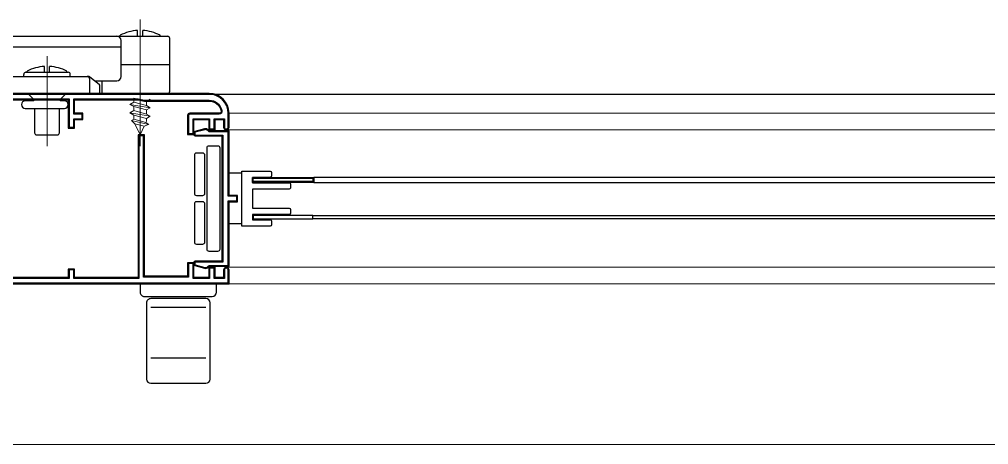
# Model space of a CAD drawing. Header units: millimetres. Extents: x 1251.1 to 1334.1, y 1577.6 to 1641.3.
# Drawn here: x 1308.772 to 1309.0009, y 1620.3685 to 1620.469 of the extents above; entities that cross this region are included whole.
import ezdxf

# ---------------------------------------------------------------- set-up
doc = ezdxf.new("R2010")
doc.units = ezdxf.units.MM
doc.layers.add('MONTANTI sezioni - windows structure section', color=2, linetype='Continuous')
doc.layers.add('MURATURA', color=140, linetype='Continuous')
doc.layers.add('PROIEZIONI finissime - fine lines', color=251, linetype='Continuous', lineweight=9)

msp = doc.modelspace()

# ---------------------------------------------------------------- linework, layer by layer
at = {"layer": 'MONTANTI sezioni - windows structure section'}
for p, q in [((1308.799882808301, 1620.464955761746), (1308.799882808301, 1620.466338099395)), ((1308.801082808301, 1620.464955761746), (1308.801082808301, 1620.466338099395)), ((1308.742218780271, 1620.464955761746), (1308.806982808301, 1620.464955761746)), ((1308.795790713455, 1620.465027165391), (1308.795790713455, 1620.465212485543)), ((1308.805174903147, 1620.465027165391), (1308.805174903147, 1620.465212485543)), ((1308.807482808301, 1620.451955761745), (1308.807482808301, 1620.464455761746)), ((1308.742597471612, 1620.462455761746), (1308.795982808301, 1620.462455761746)), ((1308.795982808301, 1620.455455761745), (1308.795982808301, 1620.463955761745)), ((1308.777882808301, 1620.456455761745), (1308.777882808301, 1620.457838099395)), ((1308.779082808301, 1620.456455761745), (1308.779082808301, 1620.457838099395)), ((1308.807482808301, 1620.458205761746), (1308.795982808301, 1620.458205761746)), ((1308.768658198831, 1620.455455761745), (1308.788307417771, 1620.455455761745)), ((1308.772982808301, 1620.455455761745), (1308.772982808301, 1620.455955761746)), ((1308.772982808301, 1620.455455761745), (1308.772982808301, 1620.455955761746)), ((1308.773482808301, 1620.456455761745), (1308.783482808301, 1620.456455761745)), ((1308.773790713455, 1620.456527165391), (1308.773790713455, 1620.456712485543)), ((1308.773790713455, 1620.456527165391), (1308.773790713455, 1620.456712485543)), ((1308.783174903147, 1620.456527165391), (1308.783174903147, 1620.456712485543)), ((1308.783982808301, 1620.455455761745), (1308.783982808301, 1620.455955761746)), ((1308.788482808301, 1620.454955761745), (1308.788482808301, 1620.451455761746)), ((1308.788619765295, 1620.45534619615), (1308.790795155825, 1620.453605883726)), ((1308.789732808301, 1620.454455761746), (1308.794982808301, 1620.454455761746)), ((1308.790982808301, 1620.451455761746), (1308.790982808301, 1620.453215449322)), ((1308.791482808301, 1620.451455761746), (1308.791482808301, 1620.454455761746)), ((1308.765982808301, 1620.451455761746), (1308.790982808301, 1620.451455761746)), ((1308.791482808301, 1620.451455761746), (1308.806982808301, 1620.451455761746)), ((1308.775332808301, 1620.447905761745), (1308.781632808301, 1620.447905761745)), ((1308.824482808301, 1620.432605761745), (1308.821482808301, 1620.432605761745)), ((1309.277148749044, 1620.431605761745), (1308.841482808301, 1620.431605761745)), ((1308.841482808301, 1620.430405761745), (1309.277148749044, 1620.430405761745)), ((1308.824482808301, 1620.420605761745), (1308.821482808301, 1620.420605761745)), ((1308.841282808301, 1620.422605761745), (1309.276948749045, 1620.422605761745)), ((1309.276948749045, 1620.421805761745), (1308.841282808301, 1620.421805761745)), ((1308.802982808301, 1620.400955761745), (1308.815982808301, 1620.400955761745)), ((1308.802982808301, 1620.388955761746), (1308.815982808301, 1620.388955761746))]:
    msp.add_line(p, q, dxfattribs=at)
for points in [[(1308.768482808301, 1620.449955761745), (1308.783482808301, 1620.449955761745), (1308.783482808301, 1620.443255761745), (1308.784982808301, 1620.443255761745), (1308.784982808301, 1620.445255761745), (1308.786982808301, 1620.445255761745), (1308.786982808301, 1620.446755761745), (1308.784982808301, 1620.446755761745), (1308.784982808301, 1620.449955761745), (1308.799982808301, 1620.449955761745), (1308.801482808301, 1620.449655761746), (1308.816782808301, 1620.449655761746, -0.3539972922353393), (1308.819619176161, 1620.447359928412, -0.4771078284050155), (1308.81913014722, 1620.446755761745), (1308.812182808301, 1620.446755761745, 0.4142135623730951), (1308.811682808301, 1620.446255761746), (1308.811682808301, 1620.441755761746), (1308.813182808301, 1620.441755761746), (1308.813182808301, 1620.445255761745), (1308.816682808301, 1620.445255761745), (1308.816682808301, 1620.442855761745), (1308.818182808301, 1620.442855761745), (1308.818182808301, 1620.445255761745), (1308.820182808301, 1620.445255761745), (1308.820182808301, 1620.443505761745, 1), (1308.821482808301, 1620.443505761745), (1308.821482808301, 1620.446755761745, 0.4142135623730951), (1308.816782808301, 1620.451455761746), (1308.750982808301, 1620.451455761746, 0.4142135623730951)], [(1308.768282808301, 1620.450155761745), (1308.783682808301, 1620.450155761745), (1308.783682808301, 1620.443455761745), (1308.784782808301, 1620.443455761745), (1308.784782808301, 1620.445455761745), (1308.786782808301, 1620.445455761745), (1308.786782808301, 1620.446555761745), (1308.784782808301, 1620.446555761745), (1308.784782808301, 1620.450155761745), (1308.800002612204, 1620.450155761745), (1308.801502612203, 1620.449855761746), (1308.816782808301, 1620.449855761746, -0.3539972922353391), (1308.819814787738, 1620.447401595079, -0.4771078284050163), (1308.81913014722, 1620.446555761745), (1308.812182808301, 1620.446555761745, 0.4142135623731173), (1308.811882808301, 1620.446255761746), (1308.811882808301, 1620.441955761745), (1308.812982808301, 1620.441955761745), (1308.812982808301, 1620.445455761745), (1308.816882808301, 1620.445455761745), (1308.816882808301, 1620.443055761745), (1308.817982808301, 1620.443055761745), (1308.817982808301, 1620.445455761745), (1308.820382808301, 1620.445455761745), (1308.820382808301, 1620.443505761745, 1), (1308.821282808301, 1620.443505761745), (1308.821282808301, 1620.446755761745, 0.4142135623730966), (1308.816782808301, 1620.451255761745), (1308.750982808301, 1620.451255761745, 0.4142135623730968)], [(1308.768482808301, 1620.406655761745), (1308.821282808301, 1620.406655761745), (1308.821282808301, 1620.409705761745, 1), (1308.820382808301, 1620.409705761745), (1308.820382808301, 1620.407755761745), (1308.817982808301, 1620.407755761745), (1308.817982808301, 1620.410155761746), (1308.816882808301, 1620.410155761746), (1308.816882808301, 1620.407755761745), (1308.812982808301, 1620.407755761745), (1308.812982808301, 1620.411255761745), (1308.811882808301, 1620.411255761745), (1308.811882808301, 1620.408055761746), (1308.801282808301, 1620.408055761746), (1308.801282808301, 1620.441455761745), (1308.800182808301, 1620.441455761745), (1308.800182808301, 1620.407755761745), (1308.784782808301, 1620.407755761745), (1308.784782808301, 1620.409755761745), (1308.783682808301, 1620.409755761745), (1308.783682808301, 1620.407755761745), (1308.768282808301, 1620.407755761745)], [(1308.768482808301, 1620.406455761746), (1308.821482808301, 1620.406455761746), (1308.821482808301, 1620.409705761745, 1), (1308.820182808301, 1620.409705761745), (1308.820182808301, 1620.407955761745), (1308.818182808301, 1620.407955761745), (1308.818182808301, 1620.410355761745), (1308.816682808301, 1620.410355761745), (1308.816682808301, 1620.407955761745), (1308.813182808301, 1620.407955761745), (1308.813182808301, 1620.411455761745), (1308.811682808301, 1620.411455761745), (1308.811682808301, 1620.408255761746), (1308.801482808301, 1620.408255761746), (1308.801482808301, 1620.441655761745), (1308.799982808301, 1620.441655761745), (1308.799982808301, 1620.407955761745), (1308.784982808301, 1620.407955761745), (1308.784982808301, 1620.409955761745), (1308.783482808301, 1620.409955761745), (1308.783482808301, 1620.407955761745), (1308.768482808301, 1620.407955761745)], [(1308.800482808301, 1620.406455761746), (1308.800482808301, 1620.404455761746, 0.4142135623730951), (1308.801482808301, 1620.403455761745), (1308.817482808301, 1620.403455761745, 0.4142135623730937), (1308.818482808301, 1620.404455761746), (1308.818482808301, 1620.406455761746)]]:
    msp.add_lwpolyline(points, format="xyb", dxfattribs=at)
for points in [[(1308.776032808301, 1620.441655761745), (1308.780932808301, 1620.441655761745, 0.4142135623730935), (1308.781432808301, 1620.442155761745), (1308.781432808301, 1620.447705761746, -0.4142135623730945), (1308.781632808301, 1620.447905761745), (1308.782582808301, 1620.447905761745, 1.000000000000016), (1308.782582808301, 1620.449705761745), (1308.781715651013, 1620.449705761745, -0.6681786379192907), (1308.781574229657, 1620.450047183102), (1308.782982808301, 1620.451455761746), (1308.773982808301, 1620.451455761746), (1308.775391386945, 1620.450047183102, -0.6681786379192907), (1308.775249965588, 1620.449705761745), (1308.773332808301, 1620.449705761745, 1.000000000000016), (1308.773332808301, 1620.447905761745), (1308.775332808301, 1620.447905761745, -0.4142135623730945), (1308.775532808301, 1620.447705761746), (1308.775532808301, 1620.442155761745, 0.4142135623730965)], [(1308.813182808301, 1620.442164783398), (1308.813182808301, 1620.441705761745, 0.4142135623730843), (1308.813482808301, 1620.441405761746), (1308.819782808301, 1620.441405761746), (1308.819782808301, 1620.411805761745), (1308.813482808301, 1620.411805761745, 0.4142135623730843), (1308.813182808301, 1620.411505761745), (1308.813182808301, 1620.411046740093, 0.3394542588633662), (1308.813405162588, 1620.410756962345), (1308.815670032149, 1620.410150092375, 0.2679491924311567), (1308.816635957976, 1620.41040891142), (1308.816832808301, 1620.410605761745), (1308.821482808301, 1620.410605761745), (1308.821482808301, 1620.425855761745), (1308.823482808301, 1620.425855761745), (1308.823482808301, 1620.427355761746), (1308.821482808301, 1620.427355761746), (1308.821482808301, 1620.442605761745), (1308.816832808301, 1620.442605761745), (1308.816635957976, 1620.442802612071, 0.2679491924311567), (1308.815670032149, 1620.443061431116), (1308.813405162588, 1620.442454561146, 0.3394542588633662)], [(1308.813382808301, 1620.442164783398), (1308.813382808301, 1620.441705761745, 0.4142135623731616), (1308.813482808301, 1620.441605761745), (1308.819982808301, 1620.441605761745), (1308.819982808301, 1620.411605761745), (1308.813482808301, 1620.411605761745, 0.414213562373245), (1308.813382808301, 1620.411505761745), (1308.813382808301, 1620.411046740093, 0.3394542588633766), (1308.813456926397, 1620.41095014751), (1308.815721795958, 1620.41034327754, 0.2679491924311538), (1308.816494536619, 1620.410550332776), (1308.816749965589, 1620.410805761745), (1308.821282808301, 1620.410805761745), (1308.821282808301, 1620.426055761745), (1308.823282808301, 1620.426055761745), (1308.823282808301, 1620.427155761746), (1308.821282808301, 1620.427155761746), (1308.821282808301, 1620.442405761745), (1308.816749965589, 1620.442405761745), (1308.816494536619, 1620.442661190714, 0.2679491924311561), (1308.815721795958, 1620.44286824595), (1308.813456926397, 1620.44226137598, 0.3394542588633804)], [(1308.819282808301, 1620.414605761745, -0.4142135623730965), (1308.818782808301, 1620.414105761746), (1308.816782808301, 1620.414105761746, -0.4142135623730951), (1308.816282808301, 1620.414605761745), (1308.816282808301, 1620.438605761746, -0.4142135623730948), (1308.816782808301, 1620.439105761746), (1308.818782808301, 1620.439105761746, -0.4142135623730954), (1308.819282808301, 1620.438605761746)], [(1308.813282808301, 1620.427855761745, 0.4142135623730958), (1308.813782808301, 1620.427355761746), (1308.815282808301, 1620.427355761746, 0.4142135623730943), (1308.815782808301, 1620.427855761745), (1308.815782808301, 1620.436855761745, 0.4142135623730958), (1308.815282808301, 1620.437355761745), (1308.813782808301, 1620.437355761745, 0.4142135623730943), (1308.813282808301, 1620.436855761745)], [(1308.835682808301, 1620.430355761745, -0.4142135623730951), (1308.835982808301, 1620.430055761746), (1308.835982808301, 1620.429155761746, -0.4142135623730979), (1308.835682808301, 1620.428855761745), (1308.826982808301, 1620.428855761745), (1308.826982808301, 1620.424355761745), (1308.835682808301, 1620.424355761745, -0.4142135623730917), (1308.835982808301, 1620.424055761745), (1308.835982808301, 1620.423155761745, -0.4142135623730979), (1308.835682808301, 1620.422855761745), (1308.826982808301, 1620.422855761745), (1308.826982808301, 1620.421605761745), (1308.831182808301, 1620.421605761745, -0.4142135623730974), (1308.831482808301, 1620.421305761746), (1308.831482808301, 1620.420405761746, -0.4142135623730921), (1308.831182808301, 1620.420105761745), (1308.824482808301, 1620.420105761745), (1308.824482808301, 1620.433105761745), (1308.831182808301, 1620.433105761745, -0.4142135623730951), (1308.831482808301, 1620.432805761746), (1308.831482808301, 1620.431905761746, -0.4142135623730951), (1308.831182808301, 1620.431605761745), (1308.826982808301, 1620.431605761745), (1308.826982808301, 1620.430355761745)], [(1308.813282808301, 1620.416355761746, 0.4142135623730951), (1308.813782808301, 1620.415855761745), (1308.815282808301, 1620.415855761745, 0.4142135623730951), (1308.815782808301, 1620.416355761746), (1308.815782808301, 1620.425355761746, 0.4142135623730945), (1308.815282808301, 1620.425855761745), (1308.813782808301, 1620.425855761745, 0.4142135623730951), (1308.813282808301, 1620.425355761746)], [(1308.816982808301, 1620.401955761746, 0.4142135623730948), (1308.815982808301, 1620.402955761745), (1308.802982808301, 1620.402955761745, 0.4142135623730951), (1308.801982808301, 1620.401955761746), (1308.801982808301, 1620.383955761745, 0.4142135623730951), (1308.802982808301, 1620.382955761745), (1308.815982808301, 1620.382955761745, 0.4142135623730955), (1308.816982808301, 1620.383955761745)]]:
    msp.add_lwpolyline(points, format="xyb", close=True, dxfattribs=at)
for points in [[(1308.826982808301, 1620.431605761745), (1308.841482808301, 1620.431605761745), (1308.841482808301, 1620.430405761745), (1308.826982808301, 1620.430405761745)], [(1308.827182808301, 1620.431405761746), (1308.841282808301, 1620.431405761746), (1308.841282808301, 1620.430605761745), (1308.827182808301, 1620.430605761745)], [(1308.827182808301, 1620.422605761745), (1308.827182808301, 1620.421805761745), (1308.841282808301, 1620.421805761745), (1308.841282808301, 1620.422605761745)]]:
    msp.add_lwpolyline(points, close=True, dxfattribs=at)
for centre, radius, start, end in [((1308.800482808301, 1620.456155761746), 0.0102, 93.37228668341777, 117.3877075305042), ((1308.800482808301, 1620.456155761746), 0.0102, 62.61229246949594, 86.62771331658223), ((1308.794982808301, 1620.463955761745), 0.000999999999999999, 0, 90), ((1308.806982808301, 1620.464455761746), 0.0004999999999999995, 0, 90), ((1308.778482808301, 1620.447655761746), 0.0102, 93.37228668341777, 117.3877075305042), ((1308.778482808301, 1620.447655761746), 0.0102, 62.61229246949594, 86.62771331658223), ((1308.773482808301, 1620.455955761746), 0.0004999999999999995, 90, 180), ((1308.773482808301, 1620.455955761746), 0.0004999999999999995, 90, 180), ((1308.783482808301, 1620.455955761746), 0.0004999999999999995, 0, 90), ((1308.787982808301, 1620.454955761745), 0.0004999999999999995, 0, 90), ((1308.788307417771, 1620.454955761745), 0.0004999999999999995, 51.34019174592434, 90), ((1308.794982808301, 1620.455455761745), 0.000999999999999999, 270, 0), ((1308.790482808301, 1620.453215449322), 0.0004999999999999995, 0, 51.34019174592434), ((1308.806982808301, 1620.451955761745), 0.0004999999999999995, 270, 0)]:
    msp.add_arc(centre, radius, start, end, dxfattribs=at)
at = {"layer": 'MURATURA'}
msp.add_line((1298.445591506608, 1620.451261697454), (1311.445591506608, 1620.451261697454), dxfattribs=at)
at = {"layer": 'PROIEZIONI finissime - fine lines'}
for p, q in [((1308.800482808301, 1620.468955761746), (1308.800482808301, 1620.438997588504)), ((1308.778482808301, 1620.438997588504), (1308.778482808301, 1620.460287641189)), ((1308.798982808301, 1620.449384878433), (1308.798982808301, 1620.450349602252)), ((1308.798982808301, 1620.450349602252), (1308.801982808301, 1620.449545754675)), ((1308.798982808301, 1620.449384878433), (1308.798082808301, 1620.448865263191)), ((1308.798082808301, 1620.448865263191), (1308.802882808301, 1620.448065369917)), ((1308.798982808301, 1620.448349602252), (1308.798082808301, 1620.448865263191)), ((1308.798982808301, 1620.449384878433), (1308.801982808301, 1620.448581030855)), ((1308.798982808301, 1620.447384878433), (1308.798982808301, 1620.448349602252)), ((1308.798982808301, 1620.448349602252), (1308.801982808301, 1620.447545754675)), ((1308.801982808301, 1620.449545754675), (1308.802882808301, 1620.450065369917)), ((1308.801982808301, 1620.448581030855), (1308.801982808301, 1620.449545754675)), ((1308.802882808301, 1620.448065369917), (1308.801982808301, 1620.448581030855)), ((1308.801982808301, 1620.447545754675), (1308.802882808301, 1620.448065369917)), ((1308.798982808301, 1620.447384878433), (1308.798082808301, 1620.446865263191)), ((1308.798982808301, 1620.446349602252), (1308.798082808301, 1620.446865263191)), ((1308.798082808301, 1620.446865263191), (1308.802882808301, 1620.446065369917)), ((1308.798982808301, 1620.447384878433), (1308.801982808301, 1620.446581030855)), ((1308.798982808301, 1620.446349602252), (1308.801982808301, 1620.445545754675)), ((1308.798982808301, 1620.445384878433), (1308.798982808301, 1620.446349602252)), ((1308.801982808301, 1620.446581030855), (1308.801982808301, 1620.447545754675)), ((1308.802882808301, 1620.446065369917), (1308.801982808301, 1620.446581030855)), ((1308.801982808301, 1620.445545754675), (1308.802882808301, 1620.446065369917)), ((1308.821482808301, 1620.446755761746), (1309.255648749045, 1620.446755761746)), ((1308.798406884915, 1620.445027104144), (1308.798982808301, 1620.445384878433)), ((1308.799261467394, 1620.444274935773), (1308.798406884915, 1620.445027104144)), ((1308.798421590897, 1620.445017598464), (1308.802490127338, 1620.44412777264)), ((1308.798982808301, 1620.445384878433), (1308.801861980706, 1620.444613406512)), ((1308.799261467394, 1620.444274935773), (1308.801432842876, 1620.443693117467)), ((1308.800482808301, 1620.441655761745), (1308.799261467394, 1620.444274935773)), ((1308.800482808301, 1620.441655761745), (1308.801432842876, 1620.443693117467)), ((1308.801432842876, 1620.443693117467), (1308.802490127338, 1620.44412777264)), ((1308.801861980706, 1620.444613406512), (1308.801982808301, 1620.444872522126)), ((1308.802511649555, 1620.44412417126), (1308.801861980706, 1620.444613406512)), ((1308.801982808301, 1620.444872522126), (1308.801982808301, 1620.445545754675)), ((1308.820832808301, 1620.442855761745), (1309.255648749045, 1620.442855761745)), ((1308.820832808301, 1620.410355761745), (1309.255648749045, 1620.410355761745)), ((1308.821482808301, 1620.406455761746), (1309.255648749045, 1620.406455761746)), ((1308.759982808301, 1620.368455761746), (1309.959982808301, 1620.368455761746))]:
    msp.add_line(p, q, dxfattribs=at)

doc.saveas('drawing.dxf')
